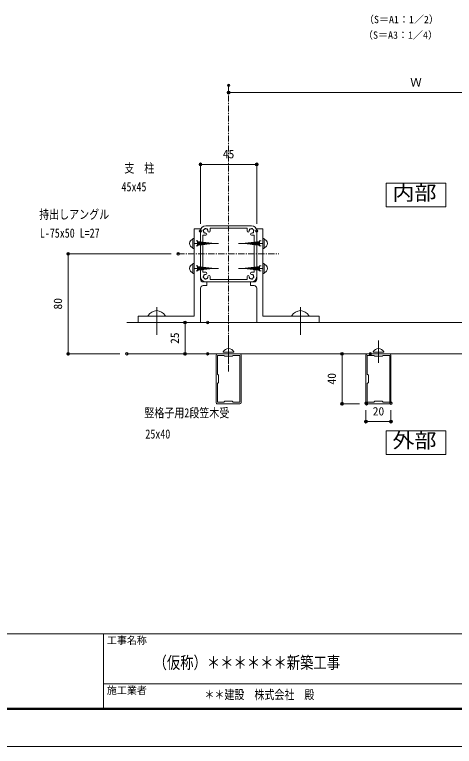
# Model space of a CAD drawing. Units: millimetres, scale not verified. Extents: x -1682 to 1682, y -1188 to 1188.
# Drawn here: x 300 to 1004, y -1188 to -17 of the extents above; entities that cross this region are included whole.
import ezdxf
from ezdxf.enums import TextEntityAlignment as Align

# ---------------------------------------------------------------- set-up
doc = ezdxf.new("R2010")
doc.units = ezdxf.units.MM
doc.header["$LTSCALE"] = 8
doc.header["$PDMODE"] = 32
doc.header["$PDSIZE"] = 4
doc.linetypes.add('USER1', pattern=[2, 1.25, -0.25, 0.25, -0.25])
for name, color, linetype, lineweight in [('0-0_0', 7, 'Continuous', 18), ('0-1_DEFPOINTS', 7, 'Continuous', 18), ('0-4_WAKU', 7, 'Continuous', 18), ('0-6_2躯体線', 4, 'Continuous', 18), ('0-7_3中心線', 2, 'USER1', 18), ('0-8_41ｱﾙﾐ', 6, 'Continuous', 18), ('0-9_1手摺寸法', 7, 'Continuous', 18), ('0-B_P4-12', 7, 'Continuous', 18), ('0-C_4アルミ', 6, 'Continuous', 18), ('1-2_3アルミ部材', 6, 'Continuous', 18)]:
    doc.layers.add(name, color=color, linetype=linetype, lineweight=lineweight)
doc.layers.add('0-2_MOJI', color=7, linetype='Continuous')
doc.styles.add('ＭＳ ゴシック', font='')
doc.styles.get('ＭＳ ゴシック').set_extended_font_data('MS Gothic')

# ---------------------------------------------------------------- blocks, each defined once
blk = doc.blocks.new('_ORIGIN2')
at = {"layer": '0-0_0'}
blk.add_line((-0.5, 0), (-1, 0), dxfattribs=at)
for radius in [0.5, 0.25]:
    blk.add_circle((0, 0), radius, dxfattribs=at)
blk = doc.blocks.new('D20')
at = {"layer": '0-1_DEFPOINTS'}
for p in [(784.099, 293.692), (1384.099, 293.692), (1384.099, 282.036)]:
    blk.add_point(p, dxfattribs=at)
at = {"layer": '0-9_1手摺寸法'}
for p, q in [((784.099, 282.192), (784.099, 282.036)), ((788.699, 282.036), (1379.499, 282.036)), ((1384.099, 282.192), (1384.099, 282.036))]:
    blk.add_line(p, q, dxfattribs=at)
at = {"layer": '0-9_1手摺寸法', "xscale": 4.6, "yscale": 4.6, "rotation": 180}
blk.add_blockref('_ORIGIN2', (784.099, 282.036), dxfattribs=at)
at = {"layer": '0-9_1手摺寸法', "xscale": 4.6, "yscale": 4.6}
blk.add_blockref('_ORIGIN2', (1384.099, 282.036), dxfattribs=at)
at = {"layer": '0-9_1手摺寸法', "style": 'ＭＳ ゴシック'}
blk.add_text('Ｗ', height=13.49, dxfattribs=at).set_placement((1074.899, 287.786), align=Align.BOTTOM_LEFT)
blk = doc.blocks.new('D22')
at = {"layer": '0-1_DEFPOINTS'}
for p in [(739.099, 167.22), (739.099, 60.774), (829.099, 60.774)]:
    blk.add_point(p, dxfattribs=at)
at = {"layer": '0-9_1手摺寸法'}
for p, q in [((739.099, 72.274), (739.099, 167.22)), ((824.499, 167.22), (743.699, 167.22)), ((829.099, 72.274), (829.099, 167.22))]:
    blk.add_line(p, q, dxfattribs=at)
at = {"layer": '0-9_1手摺寸法', "xscale": 4.6, "yscale": 4.6, "rotation": 180}
blk.add_blockref('_ORIGIN2', (739.099, 167.22), dxfattribs=at)
at = {"layer": '0-9_1手摺寸法', "xscale": 4.6, "yscale": 4.6}
blk.add_blockref('_ORIGIN2', (829.099, 167.22), dxfattribs=at)
at = {"layer": '0-9_1手摺寸法', "style": 'ＭＳ ゴシック'}
blk.add_text('45', height=13.49, dxfattribs=at).set_placement((774.899, 172.97), align=Align.BOTTOM_LEFT)
blk = doc.blocks.new('D30')
at = {"layer": '0-1_DEFPOINTS'}
for p in [(703.485, 24.174), (527.327, -135.826), (621.274, -135.826)]:
    blk.add_point(p, dxfattribs=at)
at = {"layer": '0-9_1手摺寸法'}
for p, q in [((691.985, 24.174), (527.327, 24.174)), ((527.327, 19.574), (527.327, -131.226)), ((609.774, -135.826), (527.327, -135.826))]:
    blk.add_line(p, q, dxfattribs=at)
at = {"layer": '0-9_1手摺寸法', "xscale": 4.6, "yscale": 4.6}
for p, rotation in [((527.327, 24.174), 90), ((527.327, -135.826), 270)]:
    blk.add_blockref('_ORIGIN2', p, dxfattribs=dict(at, rotation=rotation))
at = {"layer": '0-9_1手摺寸法', "style": 'ＭＳ ゴシック'}
blk.add_text('80', height=13.49, rotation=90, dxfattribs=at).set_placement((521.577, -65.026), align=Align.BOTTOM_LEFT)
blk = doc.blocks.new('A$C4E7E0D89')
at = {"layer": '0-8_41ｱﾙﾐ'}
blk.add_line((150, 100), (69.181, 100), dxfattribs=at)
for points in [[(65, 104.181), (65, 110), (59, 110), (59, 104.181)], [(54.819, 100), (0, 100), (0, 0)]]:
    blk.add_lwpolyline(points, dxfattribs=at)
for centre, start, end in [((54.819, 104.181), 270, 0), ((69.181, 104.181), 180, 270)]:
    blk.add_arc(centre, 4.181, start, end, dxfattribs=at)
at = {"layer": '0-C_4アルミ'}
for p, q in [((150, 90), (150, 100)), ((10, 90), (10, 0)), ((150, 90), (10, 90)), ((10, 0), (0, 0))]:
    blk.add_line(p, q, dxfattribs=at)
blk = doc.blocks.new('D46')
at = {"layer": '0-1_DEFPOINTS'}
for p in [(750.589, -85.826), (714.455, -135.826), (750.589, -135.826)]:
    blk.add_point(p, dxfattribs=at)
at = {"layer": '0-9_1手摺寸法'}
for p, q in [((739.089, -85.826), (714.455, -85.826)), ((714.455, -90.426), (714.455, -131.226)), ((739.089, -135.826), (714.455, -135.826))]:
    blk.add_line(p, q, dxfattribs=at)
at = {"layer": '0-9_1手摺寸法', "xscale": 4.6, "yscale": 4.6}
for p, rotation in [((714.455, -85.826), 90), ((714.455, -135.826), 270)]:
    blk.add_blockref('_ORIGIN2', p, dxfattribs=dict(at, rotation=rotation))
at = {"layer": '0-9_1手摺寸法', "style": 'ＭＳ ゴシック'}
blk.add_text('25', height=13.49, rotation=90, dxfattribs=at).set_placement((708.705, -120.026), align=Align.BOTTOM_LEFT)
blk = doc.blocks.new('D47')
at = {"layer": '0-1_DEFPOINTS'}
for p in [(1011.099, -135.826), (965.788, -215.826), (1005.099, -215.826)]:
    blk.add_point(p, dxfattribs=at)
at = {"layer": '0-9_1手摺寸法'}
for p, q in [((999.599, -135.826), (965.788, -135.826)), ((965.788, -140.426), (965.788, -211.226)), ((993.599, -215.826), (965.788, -215.826))]:
    blk.add_line(p, q, dxfattribs=at)
at = {"layer": '0-9_1手摺寸法', "xscale": 4.6, "yscale": 4.6}
for p, rotation in [((965.788, -135.826), 90), ((965.788, -215.826), 270)]:
    blk.add_blockref('_ORIGIN2', p, dxfattribs=dict(at, rotation=rotation))
at = {"layer": '0-9_1手摺寸法', "style": 'ＭＳ ゴシック'}
blk.add_text('40', height=13.49, rotation=90, dxfattribs=at).set_placement((960.038, -185.026), align=Align.BOTTOM_LEFT)
blk = doc.blocks.new('D48')
at = {"layer": '0-1_DEFPOINTS'}
for p in [(1004.099, -214.826), (1044.099, -214.826), (1044.099, -244.336)]:
    blk.add_point(p, dxfattribs=at)
at = {"layer": '0-9_1手摺寸法'}
for p, q in [((1004.099, -226.326), (1004.099, -244.336)), ((1044.099, -226.326), (1044.099, -244.336)), ((1008.699, -244.336), (1039.499, -244.336))]:
    blk.add_line(p, q, dxfattribs=at)
at = {"layer": '0-9_1手摺寸法', "xscale": 4.6, "yscale": 4.6, "rotation": 180}
blk.add_blockref('_ORIGIN2', (1004.099, -244.336), dxfattribs=at)
at = {"layer": '0-9_1手摺寸法', "xscale": 4.6, "yscale": 4.6}
blk.add_blockref('_ORIGIN2', (1044.099, -244.336), dxfattribs=at)
at = {"layer": '0-9_1手摺寸法', "style": 'ＭＳ ゴシック'}
blk.add_text('20', height=13.49, dxfattribs=at).set_placement((1014.899, -238.586), align=Align.BOTTOM_LEFT)
blk = doc.blocks.new('A$C50F8216C')
at = {"layer": '0-8_41ｱﾙﾐ'}
for p, q in [((0, 19), (0, 1)), ((1, 20), (39, 20)), ((1.3, 19), (38.7, 19)), ((1.3, 19), (1.3, 13.7)), ((38.7, 19), (38.7, 13.7)), ((40, 19), (40, 1)), ((2, 13), (1.3, 13.7)), ((2, 13), (2, 7)), ((38, 13), (38.7, 13.7)), ((38, 13), (38, 7)), ((1.3, 6.3), (2, 7)), ((1.3, 6.3), (1.3, 1)), ((38.7, 6.3), (38, 7)), ((38.7, 6.3), (38.7, 1)), ((39, 0), (1, 0)), ((16.3, 1), (1.3, 1)), ((16.3, 1), (17, 2)), ((23, 2), (17, 2)), ((23, 2), (23.7, 1)), ((38.7, 1), (23.7, 1))]:
    blk.add_line(p, q, dxfattribs=at)
for centre, start, end in [((1, 19), 90, 180), ((39, 19), 0, 90), ((1, 1), 180, 270), ((39, 1), 270, 0)]:
    blk.add_arc(centre, 1, start, end, dxfattribs=at)

msp = doc.modelspace()

# ---------------------------------------------------------------- linework, layer by layer
at = {"layer": '0-1_DEFPOINTS', "color": 5}
msp.add_line((-1682, -1188), (1682, -1188), dxfattribs=at)
at = {"layer": '0-4_WAKU'}
for p, q in [((-1602, -1008), (1598, -1008)), ((442, -1008), (442, -1128)), ((442, -1088), (1450, -1088)), ((-1603.2, -1129.2), (1599.2, -1129.2)), ((-1602.6, -1128.6), (1598.6, -1128.6)), ((-1602, -1128), (1598, -1128)), ((-1601.4, -1127.4), (1597.4, -1127.4)), ((-1600.8, -1126.8), (1596.8, -1126.8))]:
    msp.add_line(p, q, dxfattribs=at)
at = {"layer": '0-6_2躯体線'}
for p, q in [((585.36, -375.196), (585.36, -391.196)), ((587.36, -375.196), (585.36, -375.196)), ((587.36, -383.196), (626.448, -383.196)), ((593.36, -379.196), (590.36, -379.196)), ((592.684, -379.96), (592.684, -386.432)), ((594.284, -380.14), (594.284, -386.252)), ((595.884, -380.32), (595.884, -386.072)), ((597.484, -380.499), (597.484, -385.893)), ((599.084, -380.679), (599.084, -385.713)), ((600.684, -380.859), (600.684, -385.533)), ((602.284, -381.039), (602.284, -385.353)), ((603.884, -381.218), (603.884, -385.173)), ((605.484, -381.398), (605.484, -384.994)), ((607.084, -381.578), (607.084, -384.814)), ((608.684, -381.758), (608.684, -384.634)), ((610.284, -381.938), (610.284, -384.454)), ((611.884, -382.117), (611.884, -384.275)), ((613.484, -382.297), (613.484, -384.095)), ((615.084, -382.477), (615.084, -383.915)), ((616.684, -382.657), (616.684, -383.735)), ((618.284, -382.836), (618.284, -383.555)), ((619.884, -383.016), (619.884, -383.376)), ((697.36, -383.196), (658.271, -383.196)), ((664.835, -383.016), (664.835, -383.376)), ((666.435, -382.836), (666.435, -383.555)), ((668.035, -382.657), (668.035, -383.735)), ((669.635, -382.477), (669.635, -383.915)), ((671.235, -382.297), (671.235, -384.095)), ((672.835, -382.117), (672.835, -384.275)), ((674.435, -381.938), (674.435, -384.454)), ((676.035, -381.758), (676.035, -384.634)), ((677.635, -381.578), (677.635, -384.814)), ((679.235, -381.398), (679.235, -384.994)), ((680.835, -381.218), (680.835, -385.173)), ((682.435, -381.039), (682.435, -385.353)), ((684.035, -380.859), (684.035, -385.533)), ((685.635, -380.679), (685.635, -385.713)), ((687.235, -380.499), (687.235, -385.893)), ((688.835, -380.32), (688.835, -386.072)), ((690.435, -380.14), (690.435, -386.252)), ((691.36, -379.196), (694.36, -379.196)), ((692.035, -379.96), (692.035, -386.432)), ((697.36, -375.196), (699.36, -375.196)), ((699.36, -375.196), (699.36, -391.196)), ((587.36, -391.196), (585.36, -391.196)), ((593.36, -387.196), (590.36, -387.196)), ((691.36, -387.196), (694.36, -387.196)), ((697.36, -391.196), (699.36, -391.196)), ((585.36, -415.196), (585.36, -431.196)), ((587.36, -415.196), (585.36, -415.196)), ((593.36, -419.196), (590.36, -419.196)), ((592.684, -419.96), (592.684, -426.432)), ((594.284, -420.14), (594.284, -426.252)), ((595.884, -420.32), (595.884, -426.072)), ((597.484, -420.499), (597.484, -425.893)), ((599.084, -420.679), (599.084, -425.713)), ((600.684, -420.859), (600.684, -425.533)), ((602.284, -421.039), (602.284, -425.353)), ((603.884, -421.218), (603.884, -425.173)), ((605.484, -421.398), (605.484, -424.994)), ((679.235, -421.398), (679.235, -424.994)), ((680.835, -421.218), (680.835, -425.173)), ((682.435, -421.039), (682.435, -425.353)), ((684.035, -420.859), (684.035, -425.533)), ((685.635, -420.679), (685.635, -425.713)), ((687.235, -420.499), (687.235, -425.893)), ((688.835, -420.32), (688.835, -426.072)), ((690.435, -420.14), (690.435, -426.252)), ((691.36, -419.196), (694.36, -419.196)), ((692.035, -419.96), (692.035, -426.432)), ((697.36, -415.196), (699.36, -415.196)), ((699.36, -415.196), (699.36, -431.196)), ((587.36, -431.196), (585.36, -431.196)), ((587.36, -423.196), (626.448, -423.196)), ((593.36, -427.196), (590.36, -427.196)), ((607.084, -421.578), (607.084, -424.814)), ((608.684, -421.758), (608.684, -424.634)), ((610.284, -421.938), (610.284, -424.454)), ((611.884, -422.117), (611.884, -424.275)), ((613.484, -422.297), (613.484, -424.095)), ((615.084, -422.477), (615.084, -423.915)), ((616.684, -422.657), (616.684, -423.735)), ((618.284, -422.836), (618.284, -423.555)), ((619.884, -423.016), (619.884, -423.376)), ((697.36, -423.196), (658.271, -423.196)), ((664.835, -423.016), (664.835, -423.376)), ((666.435, -422.836), (666.435, -423.555)), ((668.035, -422.657), (668.035, -423.735)), ((669.635, -422.477), (669.635, -423.915)), ((671.235, -422.297), (671.235, -424.095)), ((672.835, -422.117), (672.835, -424.275)), ((674.435, -421.938), (674.435, -424.454)), ((676.035, -421.758), (676.035, -424.634)), ((677.635, -421.578), (677.635, -424.814)), ((691.36, -427.196), (694.36, -427.196)), ((697.36, -431.196), (699.36, -431.196)), ((527.36, -529.649), (527.36, -485.135)), ((757.36, -529.649), (757.36, -485.135)), ((513.86, -498.768), (513.86, -499.768)), ((513.86, -499.768), (540.86, -499.768)), ((540.86, -498.768), (540.86, -499.768)), ((743.86, -498.768), (743.86, -499.768)), ((770.86, -499.768), (743.86, -499.768)), ((770.86, -498.768), (770.86, -499.768)), ((642.36, -538.663), (642.36, -574.274)), ((882.36, -538.663), (882.36, -574.274)), ((633.72, -556.528), (633.72, -557.168)), ((633.72, -557.168), (651, -557.168)), ((651, -556.528), (651, -557.168)), ((873.72, -556.528), (873.72, -557.168)), ((873.72, -557.168), (891, -557.168)), ((891, -556.528), (891, -557.168))]:
    msp.add_line(p, q, dxfattribs=at)
for centre, radius, start, end in [((586.938, -383.196), 6.981, 103.06705, 256.93295), ((697.781, -383.196), 6.981, 283.06705, 76.93295), ((586.938, -423.196), 6.981, 103.06705, 256.93295), ((697.781, -423.196), 6.981, 283.06705, 76.93295), ((527.36, -506.158), 15.391, 28.69866, 151.30134), ((757.36, -506.158), 15.391, 28.69866, 151.30134), ((642.36, -561.258), 9.85, 28.69866, 151.30134), ((882.36, -561.258), 9.85, 28.69866, 151.30134)]:
    msp.add_arc(centre, radius, start, end, dxfattribs=at)
at = {"layer": '0-7_3中心線'}
for p, q in [((642.36, -130.25), (642.36, -589.768)), ((561.746, -399.768), (722.973, -399.768))]:
    msp.add_line(p, q, dxfattribs=at)
at = {"layer": '0-8_41ｱﾙﾐ'}
for p, q in [((678.96, -354.768), (605.76, -354.768)), ((612.76, -358.768), (612.76, -363.168)), ((671.96, -358.768), (612.76, -358.768)), ((671.96, -358.768), (671.96, -363.168)), ((597.36, -363.168), (597.36, -436.368)), ((605.76, -370.168), (601.36, -370.168)), ((601.36, -370.168), (601.36, -429.368)), ((678.96, -370.168), (683.36, -370.168)), ((683.36, -370.168), (683.36, -429.368)), ((687.36, -363.168), (687.36, -436.368)), ((605.76, -429.368), (601.36, -429.368)), ((678.96, -429.368), (683.36, -429.368)), ((678.96, -444.768), (605.76, -444.768)), ((612.76, -440.768), (612.76, -436.368)), ((671.96, -440.768), (612.76, -440.768)), ((671.96, -440.768), (671.96, -436.368)), ((479.535, -509.768), (1402.36, -509.768)), ((479.535, -559.768), (1402.36, -559.768))]:
    msp.add_line(p, q, dxfattribs=at)
for centre, radius, start, end in [((605.76, -363.168), 8.4, 90, 180), ((602.862, -362.391), 1, 165, 232.97569), ((602.862, -362.391), 1, 97.02431, 165), ((605.76, -363.168), 3.5, 135, 149.64111), ((605.76, -363.168), 3.5, 120.35889, 135), ((604.983, -360.27), 1, 105, 172.97569), ((604.983, -360.27), 1, 37.02431, 105), ((605.76, -363.168), 3.5, 75, 89.64111), ((605.76, -363.168), 3.5, 60.35889, 75), ((607.881, -361.046), 1, 45, 112.97569), ((607.881, -361.046), 1, 337.02431, 45), ((605.76, -363.168), 3.5, 15, 29.64111), ((605.76, -363.168), 3.5, 0.35889, 15), ((678.96, -363.168), 3.5, 165, 179.64111), ((678.96, -363.168), 3.5, 150.35889, 165), ((676.838, -361.046), 1, 135, 202.97569), ((676.838, -361.046), 1, 67.02431, 135), ((678.96, -363.168), 3.5, 105, 119.64111), ((678.96, -363.168), 3.5, 90.35889, 105), ((679.736, -360.27), 1, 75, 142.97569), ((678.96, -363.168), 8.4, 0, 90), ((679.736, -360.27), 1, 7.02431, 75), ((678.96, -363.168), 3.5, 45, 59.64111), ((678.96, -363.168), 3.5, 30.35889, 45), ((681.857, -362.391), 1, 15, 82.97569), ((681.857, -362.391), 1, 307.02431, 15), ((605.76, -363.168), 3.5, 180.35889, 195), ((605.76, -363.168), 3.5, 195, 209.64111), ((603.638, -365.289), 1, 157.02431, 225), ((603.638, -365.289), 1, 225, 292.97569), ((605.76, -363.168), 3.5, 240.35889, 255), ((605.76, -363.168), 3.5, 255, 270), ((605.76, -368.418), 1.75, 270, 90), ((611.01, -363.168), 1.75, 180, 0), ((673.71, -363.168), 1.75, 180, 360), ((678.96, -368.418), 1.75, 90, 270), ((678.96, -363.168), 3.5, 270, 285), ((678.96, -363.168), 3.5, 285, 299.64111), ((681.081, -365.289), 1, 247.02431, 315), ((681.081, -365.289), 1, 315, 22.97569), ((678.96, -363.168), 3.5, 330.35889, 345), ((678.96, -363.168), 3.5, 345, 359.64111), ((603.638, -434.246), 1, 67.02431, 135), ((605.76, -436.368), 3.5, 105, 119.64111), ((605.76, -436.368), 3.5, 90, 105), ((605.76, -431.118), 1.75, 270, 90), ((678.96, -431.118), 1.75, 90, 270), ((678.96, -436.368), 3.5, 75, 90), ((678.96, -436.368), 3.5, 60.35889, 75), ((681.081, -434.246), 1, 45, 112.97569), ((605.76, -436.368), 8.4, 180, 270), ((602.862, -437.144), 1, 127.02431, 195), ((602.862, -437.144), 1, 195, 262.97569), ((605.76, -436.368), 3.5, 165, 179.64111), ((605.76, -436.368), 3.5, 150.35889, 165), ((603.638, -434.246), 1, 135, 202.97569), ((605.76, -436.368), 3.5, 210.35889, 225), ((605.76, -436.368), 3.5, 225, 239.64111), ((604.983, -439.265), 1, 187.02431, 255), ((604.983, -439.265), 1, 255, 322.97569), ((605.76, -436.368), 3.5, 270.35889, 285), ((605.76, -436.368), 3.5, 285, 299.64111), ((607.881, -438.489), 1, 247.02431, 315), ((607.881, -438.489), 1, 315, 22.97569), ((605.76, -436.368), 3.5, 330.35889, 345), ((605.76, -436.368), 3.5, 345, 359.64111), ((611.01, -436.368), 1.75, 360, 180), ((673.71, -436.368), 1.75, 0, 180), ((678.96, -436.368), 3.5, 180.35889, 195), ((678.96, -436.368), 3.5, 195, 209.64111), ((676.838, -438.489), 1, 157.02431, 225), ((676.838, -438.489), 1, 225, 292.97569), ((678.96, -436.368), 3.5, 240.35889, 255), ((678.96, -436.368), 3.5, 255, 269.64111), ((679.736, -439.265), 1, 217.02431, 285), ((678.96, -436.368), 8.4, 270, 360), ((679.736, -439.265), 1, 285, 352.97569), ((678.96, -436.368), 3.5, 300.35889, 315), ((678.96, -436.368), 3.5, 315, 329.64111), ((681.081, -434.246), 1, 337.02431, 45), ((681.857, -437.144), 1, 277.02431, 345), ((678.96, -436.368), 3.5, 15, 29.64111), ((678.96, -436.368), 3.5, 0.35889, 15), ((681.857, -437.144), 1, 345, 52.97569)]:
    msp.add_arc(centre, radius, start, end, dxfattribs=at)
at = {"layer": '0-B_P4-12'}
for p, q in [((894.697, -286.723), (894.697, -324.733)), ((894.697, -683.056), (894.697, -721.067))]:
    msp.add_line(p, q, dxfattribs=at)
for points in [[(894.697, -324.733), (990.022, -324.733), (990.022, -286.723), (894.697, -286.723)], [(894.697, -721.066), (990.022, -721.066), (990.022, -683.056), (894.697, -683.056)]]:
    msp.add_lwpolyline(points, dxfattribs=at)

# ---------------------------------------------------------------- block references
at = {"layer": '0-9_1手摺寸法'}
for name in ['D20', 'D22', 'D30', 'D46', 'D47', 'D48']:
    msp.add_blockref(name, (-141.739, -423.942), dxfattribs=at)
at = {"layer": '0-9_1手摺寸法', "xscale": -1, "rotation": 270}
msp.add_blockref('A$C4E7E0D89', (497.36, -509.768), dxfattribs=at)
at = {"layer": '0-9_1手摺寸法', "rotation": 90}
msp.add_blockref('A$C4E7E0D89', (787.36, -509.768), dxfattribs=at)
at = {"layer": '1-2_3アルミ部材', "xscale": 2, "yscale": 2, "rotation": 270}
for p in [(622.36, -559.768), (862.36, -559.768)]:
    msp.add_blockref('A$C50F8216C', p, dxfattribs=at)

# ---------------------------------------------------------------- texts
at = {"layer": '0-0_0', "style": 'ＭＳ ゴシック'}
for s, p in [('（S＝A1：1／2）', (859.163, -34.279)), ('（S＝A3：1／4）', (857.64, -59.187))]:
    msp.add_text(s, height=11.73, dxfattribs=at).set_placement(p, align=Align.BOTTOM_LEFT)
at = {"layer": '0-0_0', "style": 'ＭＳ ゴシック', "width": 0.8}
for s, height, p in [('支\u3000柱', 14.66, (475.401, -274.293)), ('45x45', 14.66, (470.969, -304.226)), ('持出しアングル', 14.66, (339.177, -348.402)), ('L-75x50 L=27', 14.66, (340.213, -378.334)), ('竪格子用2段笠木受', 14.66, (507.498, -665.973)), ('25x40', 14.66, (509.124, -699.83)), ('（仮称）＊＊＊＊＊＊新築工事', 19.55, (522.245, -1069.614)), ('＊＊建設\u3000株式会社\u3000殿', 14.66, (603.728, -1116.921))]:
    msp.add_text(s, height=height, dxfattribs=at).set_placement(p, align=Align.BOTTOM_LEFT)
at = {"layer": '0-2_MOJI', "style": 'ＭＳ ゴシック'}
for s, p in [('工事名称', (447.508, -1027.794)), ('施工業者', (447.508, -1107.794))]:
    msp.add_text(s, height=11.73, dxfattribs=at).set_placement(p, align=Align.BOTTOM_LEFT)
at = {"layer": '0-B_P4-12', "style": 'ＭＳ ゴシック', "width": 1.1}
for s, p in [('内部', (904.756, -321.1)), ('外部', (904.756, -717.434))]:
    msp.add_text(s, height=23.46, dxfattribs=at).set_placement(p, align=Align.BOTTOM_LEFT)

doc.saveas('drawing.dxf')
